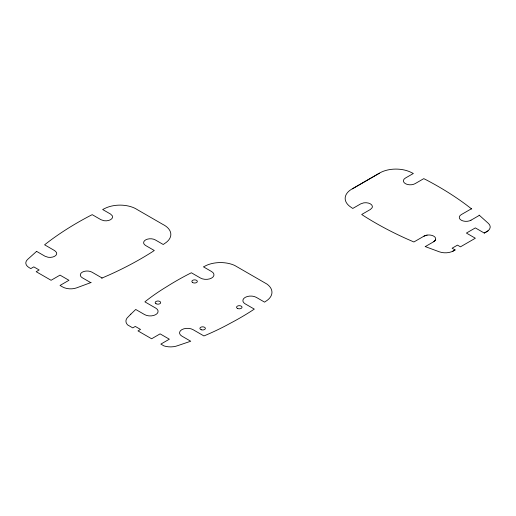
<?xml version="1.0" encoding="UTF-8"?>
<svg xmlns="http://www.w3.org/2000/svg" width="516" height="516" viewBox="0 0 516 516"><rect width="100%" height="100%" fill="white"/><g stroke="black" fill="none" stroke-linecap="round" stroke-linejoin="round"><path stroke-width="0.77" d="M435.485 239.946L433.711 241.72M36.591 251.369L27.587 259.458A11.339 6.547 0 0 0 29.122 267.617L30.805 268.597L33.792 266.875L39.152 269.971L36.172 271.687L51.084 280.285L60.017 275.125L68.957 280.285L60.03 285.445L62.597 286.941A11.339 6.547 0 0 0 76.723 287.831L91.184 282.458M452.5 251.46L455.099 249.938L452.113 248.215L457.479 245.119L460.459 246.835L475.346 238.231L466.406 233.071L475.346 227.904L484.279 233.064L486.878 231.581A11.339 6.547 0 0 0 488.413 223.422L479.112 215.075M352.318 188.862L379.376 173.195M484.279 233.064L488.065 230.871M427.1 235.103L424.029 236.128L413.897 241.978L406.976 238.966A338.818 195.616 0 0 1 363.87 215.92L361.69 214.488L370.391 209.464L372.165 207.69A6.85 3.954 0 0 0 363.774 202.846L360.71 203.872L352.763 208.458L351.125 207.316A22.943 13.248 0 0 1 353.099 188.392L378.596 173.673A22.943 13.248 0 0 1 411.375 172.531L413.348 173.479L405.402 178.065A6.85 3.954 0 0 0 405.402 183.657A6.85 3.954 0 0 0 415.09 183.657L423.771 178.646L426.274 179.891A338.818 195.616 0 0 1 466.2 204.775L471.734 209.019M471.411 208.774L461.24 214.643A6.85 3.954 0 0 0 461.298 220.222A6.85 3.954 0 0 0 470.998 220.19M425.19 246.642L433.75 241.701A6.85 3.954 0 0 0 433.679 236.109A6.85 3.954 0 0 0 423.991 236.147M470.96 220.216L479.409 215.333M455.099 249.938L453.403 250.905A11.339 6.547 0 0 1 439.277 251.795L425.261 246.596M101.684 278.201L109.024 275.002A338.818 195.616 0 0 0 152.13 251.95L154.29 250.505L145.609 245.493A6.85 3.954 0 0 1 145.609 239.908A6.85 3.954 0 0 1 155.29 239.908L163.237 244.494L164.875 243.352A22.943 13.248 0 0 0 162.901 224.428L137.404 209.709A22.943 13.248 0 0 0 104.625 208.567L102.652 209.515L110.598 214.101L112.365 215.869A6.85 3.954 0 0 1 103.98 220.713L100.91 219.687L92.209 214.662L89.726 215.927A338.818 195.616 0 0 0 49.8 240.811L44.589 244.803L54.722 250.66L56.496 252.427A6.85 3.954 0 0 1 48.111 257.271L45.04 256.246L36.513 251.324M102.104 278.014L91.971 272.164A6.85 3.954 0 0 0 82.289 272.164A6.85 3.954 0 0 0 82.289 277.756L90.739 282.633M130.832 314.141L128.168 316.882A13.293 7.676 0 0 0 127.646 324.932L132.767 327.886L135.295 326.422L140.513 329.434L137.978 330.898L151.614 338.767L160.108 333.865L169.345 339.199L160.85 344.101L163.959 345.901A13.293 7.676 0 0 0 177.904 345.597L190.739 341.231L181.858 336.103A7.901 4.56 0 0 1 181.858 329.653A7.901 4.56 0 0 1 193.036 329.653L203.93 335.942L205.258 335.394A249.892 144.274 0 0 0 230.252 323.3A299.828 173.105 0 0 0 251.524 310.935L254.304 309.11L245.177 303.847A7.901 4.56 0 0 1 245.177 297.39A7.901 4.56 0 0 1 256.355 297.39L264.579 302.144L265.501 301.467A22.749 13.139 0 0 0 266.946 284.071L234.735 265.469A22.749 13.139 0 0 0 204.607 266.308L203.433 266.837L211.657 271.584A7.901 4.56 0 0 1 211.657 278.04A7.901 4.56 0 0 1 200.485 278.04L191.359 272.77L188.205 274.377A299.828 173.105 0 0 0 166.784 286.657A249.892 144.274 0 0 0 145.834 301.086L144.886 301.854L155.787 308.142A7.901 4.56 0 0 1 155.787 314.599A7.901 4.56 0 0 1 144.609 314.599L135.727 309.465L130.832 314.141M237.36 308.362A2.741 1.58 0 0 0 241.94 307.652A2.741 1.58 0 0 0 238.585 305.717A2.741 1.58 0 0 0 237.36 308.362M201.272 329.769A2.741 1.58 0 0 0 205.381 328.402A2.741 1.58 0 0 0 201.272 327.034A2.741 1.58 0 0 0 201.272 329.769M192.661 282.555A2.741 1.58 0 0 0 197.241 281.846A2.741 1.58 0 0 0 193.887 279.911A2.741 1.58 0 0 0 192.661 282.555M156.006 303.718A2.741 1.58 0 0 0 160.592 303.008A2.741 1.58 0 0 0 157.238 301.067A2.741 1.58 0 0 0 156.006 303.718"/></g></svg>
